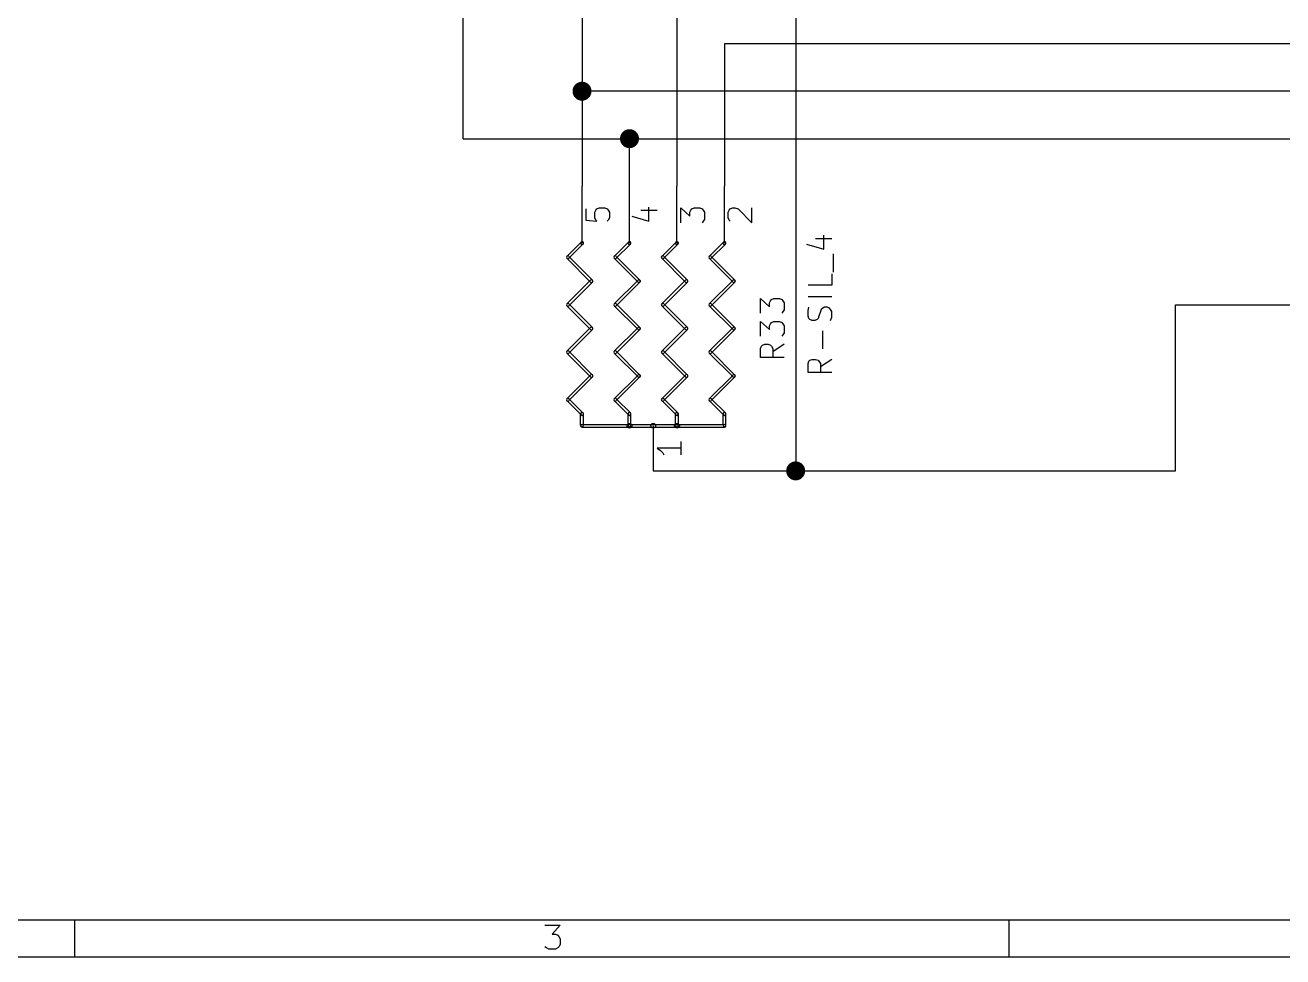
# Model space of a CAD drawing. Extents: x 10 to 287, y -200 to -10.
# Drawn here: x 107.4 to 174.7, y -200 to -150.1 of the extents above; entities that cross this region are included whole.
import ezdxf

# ---------------------------------------------------------------- set-up
doc = ezdxf.new("R2010")
doc.units = 0
doc.header["$MEASUREMENT"] = 0

msp = doc.modelspace()

# ---------------------------------------------------------------- linework, layer by layer
at = {"layer": 'Cyan 2'}
for p, q in [((150.089, -162.128), (150.089, -161.366)), ((149.174, -161.849), (150.089, -162.128)), ((149.657, -161.544), (150.52, -161.544)), ((150.622, -163.347), (150.622, -162.382)), ((150.52, -163.449), (150.52, -164.059)), ((150.52, -164.059), (149.25, -164.059)), ((146.71, -165.557), (146.71, -164.77)), ((146.71, -164.77), (147.193, -165.202)), ((147.244, -164.897), (147.295, -164.821)), ((147.295, -164.821), (147.422, -164.77)), ((147.422, -164.77), (147.726, -164.77)), ((147.726, -164.77), (147.853, -164.821)), ((147.853, -164.821), (147.904, -164.897)), ((150.52, -164.668), (149.25, -164.668)), ((147.193, -164.998), (147.244, -164.897)), ((147.193, -165.202), (147.193, -164.998)), ((147.904, -165.481), (147.853, -165.557)), ((147.904, -164.897), (147.98, -164.998)), ((147.98, -165.379), (147.904, -165.481)), ((147.98, -164.998), (147.98, -165.379)), ((149.25, -165.405), (149.301, -165.227)), ((149.25, -165.71), (149.25, -165.405)), ((149.911, -165.456), (149.835, -165.71)), ((149.962, -165.354), (149.911, -165.456)), ((150.038, -165.278), (149.962, -165.354)), ((150.139, -165.227), (150.038, -165.278)), ((150.266, -165.227), (150.139, -165.227)), ((150.393, -165.278), (150.266, -165.227)), ((150.444, -165.354), (150.393, -165.278)), ((150.52, -165.456), (150.444, -165.354)), ((150.52, -165.76), (150.52, -165.456)), ((146.71, -166.776), (146.71, -165.989)), ((146.71, -165.989), (147.193, -166.421)), ((147.193, -166.218), (147.244, -166.116)), ((147.244, -166.116), (147.295, -166.04)), ((147.295, -166.04), (147.422, -165.989)), ((147.422, -165.989), (147.726, -165.989)), ((147.726, -165.989), (147.853, -166.04)), ((147.853, -166.04), (147.904, -166.116)), ((147.904, -166.116), (147.98, -166.218)), ((149.301, -165.837), (149.25, -165.71)), ((149.352, -165.887), (149.301, -165.837)), ((149.479, -165.938), (149.352, -165.887)), ((149.606, -165.938), (149.479, -165.938)), ((149.733, -165.887), (149.606, -165.938)), ((149.784, -165.837), (149.733, -165.887)), ((149.835, -165.71), (149.784, -165.837)), ((150.444, -165.938), (150.52, -165.76)), ((147.193, -166.421), (147.193, -166.218)), ((147.904, -166.7), (147.853, -166.776)), ((147.98, -166.599), (147.904, -166.7)), ((147.98, -166.218), (147.98, -166.599)), ((150.038, -167.462), (150.038, -166.497)), ((146.71, -167.437), (146.761, -167.31)), ((146.71, -167.919), (146.71, -167.437)), ((146.761, -167.31), (146.812, -167.259)), ((146.812, -167.259), (146.939, -167.208)), ((146.939, -167.208), (147.117, -167.208)), ((147.117, -167.208), (147.244, -167.259)), ((147.244, -167.259), (147.295, -167.31)), ((147.295, -167.31), (147.371, -167.437)), ((147.98, -167.208), (147.371, -167.615)), ((147.371, -167.437), (147.371, -167.919)), ((147.98, -167.919), (146.71, -167.919)), ((149.25, -168.25), (149.301, -168.123)), ((149.301, -168.123), (149.352, -168.072)), ((149.352, -168.072), (149.479, -168.021)), ((149.479, -168.021), (149.657, -168.021)), ((149.657, -168.021), (149.784, -168.072)), ((149.784, -168.072), (149.835, -168.123)), ((149.835, -168.123), (149.911, -168.25)), ((150.52, -168.021), (149.911, -168.427)), ((149.25, -168.732), (149.25, -168.25)), ((150.52, -168.732), (149.25, -168.732)), ((149.911, -168.25), (149.911, -168.732))]:
    msp.add_line(p, q, dxfattribs=at)
at = {"layer": 'Green 2'}
for p, q in [((137.16, -115.57), (137.16, -158.75)), ((148.59, -118.11), (148.59, -173.99)), ((130.81, -156.21), (130.81, -127)), ((142.24, -148.59), (142.24, -158.75)), ((184.15, -151.13), (144.78, -151.13)), ((144.78, -151.13), (144.78, -158.75)), ((198.12, -153.67), (137.16, -153.67)), ((130.81, -156.21), (261.62, -156.21)), ((139.7, -158.75), (139.7, -156.21)), ((168.91, -165.1), (210.82, -165.1)), ((168.91, -173.99), (168.91, -165.1)), ((140.97, -173.99), (168.91, -173.99))]:
    msp.add_line(p, q, dxfattribs=at)
at = {"layer": 'Green 2', "const_width": 0.508}
for points in [[(136.906, -153.67, 1), (137.414, -153.67, 1)], [(139.446, -156.21, 1), (139.954, -156.21, 1)], [(148.336, -173.99, 1), (148.844, -173.99, 1)]]:
    msp.add_lwpolyline(points, format="xyb", close=True, dxfattribs=at)
at = {"layer": 'Red 2'}
for p, q in [((137.16, -161.798), (137.16, -158.75)), ((139.7, -161.798), (139.7, -158.75)), ((142.24, -161.798), (142.24, -158.75)), ((144.78, -161.798), (144.78, -158.75)), ((137.363, -159.969), (137.363, -160.579)), ((137.846, -160.147), (137.897, -160.045)), ((137.897, -160.045), (137.947, -159.969)), ((137.947, -159.969), (138.074, -159.918)), ((138.074, -159.918), (138.379, -159.918)), ((138.379, -159.918), (138.506, -159.969)), ((138.506, -159.969), (138.557, -160.045)), ((138.557, -160.045), (138.633, -160.147)), ((140.31, -160.045), (141.173, -160.045)), ((140.741, -160.63), (140.741, -159.868)), ((142.443, -160.706), (142.443, -159.918)), ((142.443, -159.918), (142.926, -160.35)), ((142.926, -160.147), (142.977, -160.045)), ((142.977, -160.045), (143.027, -159.969)), ((143.027, -159.969), (143.154, -159.918)), ((143.154, -159.918), (143.459, -159.918)), ((143.459, -159.918), (143.586, -159.969)), ((143.586, -159.969), (143.637, -160.045)), ((143.637, -160.045), (143.713, -160.147)), ((144.983, -160.147), (145.034, -160.045)), ((145.034, -160.045), (145.085, -159.969)), ((145.085, -159.969), (145.212, -159.918)), ((145.212, -159.918), (145.339, -159.918)), ((145.339, -159.918), (145.517, -159.969)), ((145.517, -159.969), (146.253, -160.706)), ((146.253, -160.706), (146.253, -159.918)), ((137.363, -160.579), (137.947, -160.63)), ((137.846, -160.452), (137.846, -160.147)), ((137.897, -160.579), (137.846, -160.452)), ((137.947, -160.63), (137.897, -160.579)), ((138.557, -160.579), (138.506, -160.63)), ((138.633, -160.452), (138.557, -160.579)), ((138.633, -160.147), (138.633, -160.452)), ((139.827, -160.35), (140.741, -160.63)), ((142.926, -160.35), (142.926, -160.147)), ((143.637, -160.63), (143.586, -160.706)), ((143.713, -160.528), (143.637, -160.63)), ((143.713, -160.147), (143.713, -160.528)), ((144.983, -160.452), (144.983, -160.147)), ((145.034, -160.579), (144.983, -160.452)), ((145.085, -160.63), (145.034, -160.579)), ((136.347, -162.509), (137.109, -161.747)), ((136.449, -162.611), (137.211, -161.849)), ((138.887, -162.509), (139.649, -161.747)), ((138.989, -162.611), (139.751, -161.849)), ((141.427, -162.509), (142.189, -161.747)), ((141.529, -162.611), (142.291, -161.849)), ((143.967, -162.509), (144.729, -161.747)), ((144.069, -162.611), (144.831, -161.849)), ((136.347, -162.611), (137.617, -163.881)), ((136.449, -162.509), (137.719, -163.779)), ((138.887, -162.611), (140.157, -163.881)), ((138.989, -162.509), (140.259, -163.779)), ((141.427, -162.611), (142.697, -163.881)), ((141.529, -162.509), (142.799, -163.779)), ((143.967, -162.611), (145.237, -163.881)), ((144.069, -162.509), (145.339, -163.779)), ((137.617, -163.779), (136.347, -165.049)), ((137.719, -163.881), (136.449, -165.151)), ((140.157, -163.779), (138.887, -165.049)), ((140.259, -163.881), (138.989, -165.151)), ((142.697, -163.779), (141.427, -165.049)), ((142.799, -163.881), (141.529, -165.151)), ((145.237, -163.779), (143.967, -165.049)), ((145.339, -163.881), (144.069, -165.151)), ((136.347, -165.151), (137.617, -166.421)), ((136.449, -165.049), (137.719, -166.319)), ((138.887, -165.151), (140.157, -166.421)), ((138.989, -165.049), (140.259, -166.319)), ((141.427, -165.151), (142.697, -166.421)), ((141.529, -165.049), (142.799, -166.319)), ((143.967, -165.151), (145.237, -166.421)), ((144.069, -165.049), (145.339, -166.319)), ((137.617, -166.319), (136.347, -167.589)), ((137.719, -166.421), (136.449, -167.691)), ((140.157, -166.319), (138.887, -167.589)), ((140.259, -166.421), (138.989, -167.691)), ((142.697, -166.319), (141.427, -167.589)), ((142.799, -166.421), (141.529, -167.691)), ((145.237, -166.319), (143.967, -167.589)), ((145.339, -166.421), (144.069, -167.691)), ((136.347, -167.691), (137.617, -168.961)), ((136.449, -167.589), (137.719, -168.859)), ((138.887, -167.691), (140.157, -168.961)), ((138.989, -167.589), (140.259, -168.859)), ((141.427, -167.691), (142.697, -168.961)), ((141.529, -167.589), (142.799, -168.859)), ((143.967, -167.691), (145.237, -168.961)), ((144.069, -167.589), (145.339, -168.859)), ((137.617, -168.859), (136.347, -170.129)), ((140.157, -168.859), (138.887, -170.129)), ((142.697, -168.859), (141.427, -170.129)), ((145.237, -168.859), (143.967, -170.129)), ((137.719, -168.961), (136.449, -170.231)), ((140.259, -168.961), (138.989, -170.231)), ((142.799, -168.961), (141.529, -170.231)), ((145.339, -168.961), (144.069, -170.231)), ((136.449, -170.129), (137.211, -170.891)), ((138.989, -170.129), (139.751, -170.891)), ((141.529, -170.129), (142.291, -170.891)), ((144.069, -170.129), (144.831, -170.891)), ((136.347, -170.231), (137.109, -170.993)), ((138.887, -170.231), (139.649, -170.993)), ((141.427, -170.231), (142.189, -170.993)), ((143.967, -170.231), (144.729, -170.993)), ((137.084, -171.552), (137.084, -170.942)), ((137.16, -171.501), (144.78, -171.501)), ((137.236, -171.552), (137.236, -170.942)), ((139.624, -171.552), (139.624, -170.942)), ((139.776, -171.552), (139.776, -170.942)), ((142.164, -171.552), (142.164, -170.942)), ((142.316, -171.552), (142.316, -170.942)), ((144.704, -171.552), (144.704, -170.942)), ((144.856, -171.552), (144.856, -170.942)), ((137.16, -171.653), (144.78, -171.653)), ((140.97, -171.577), (140.97, -173.99)), ((142.443, -172.771), (141.173, -172.771)), ((141.173, -172.771), (141.351, -172.898)), ((141.351, -172.898), (141.478, -173.025)), ((142.443, -172.415), (142.443, -173.126)), ((141.478, -173.025), (141.529, -173.126)), ((11.9888, -198.018), (285.013, -198.018)), ((110.007, -198.018), (110.007, -200)), ((135.179, -198.298), (135.992, -198.298)), ((135.992, -198.298), (135.56, -198.78)), ((159.995, -198.018), (159.995, -200)), ((135.56, -198.78), (135.738, -198.78)), ((135.738, -198.78), (135.865, -198.831)), ((135.865, -198.831), (135.915, -198.907)), ((135.915, -198.907), (135.992, -199.034)), ((135.992, -199.034), (135.992, -199.339)), ((135.255, -199.517), (135.179, -199.466)), ((135.382, -199.593), (135.255, -199.517)), ((135.738, -199.593), (135.382, -199.593)), ((135.865, -199.517), (135.738, -199.593)), ((135.915, -199.466), (135.865, -199.517)), ((135.992, -199.339), (135.915, -199.466)), ((10.0076, -200), (286.995, -200))]:
    msp.add_line(p, q, dxfattribs=at)
for centre in [(139.7, -171.577), (140.97, -171.577), (142.24, -171.577)]:
    msp.add_circle(centre, 0.127, dxfattribs=at)
for centre, start, end in [((137.16, -161.798), 0, 180), ((137.16, -161.798), 180, 360), ((137.16, -161.798), 315, 495), ((139.7, -161.798), 0, 180), ((139.7, -161.798), 180, 360), ((139.7, -161.798), 315, 495), ((142.24, -161.798), 0, 180), ((142.24, -161.798), 180, 360), ((142.24, -161.798), 315, 495), ((144.78, -161.798), 0, 180), ((144.78, -161.798), 180, 360), ((144.78, -161.798), 315, 495), ((136.398, -162.56), 45, 225), ((136.398, -162.56), 135, 315), ((138.938, -162.56), 45, 225), ((138.938, -162.56), 135, 315), ((141.478, -162.56), 45, 225), ((141.478, -162.56), 135, 315), ((144.018, -162.56), 45, 225), ((144.018, -162.56), 135, 315), ((137.668, -163.83), 315, 495), ((137.668, -163.83), 225, 405), ((140.208, -163.83), 315, 495), ((140.208, -163.83), 225, 405), ((142.748, -163.83), 315, 495), ((142.748, -163.83), 225, 405), ((145.288, -163.83), 315, 495), ((145.288, -163.83), 225, 405), ((136.398, -165.1), 45, 225), ((136.398, -165.1), 495, 675), ((138.938, -165.1), 45, 225), ((138.938, -165.1), 495, 675), ((141.478, -165.1), 45, 225), ((141.478, -165.1), 495, 675), ((144.018, -165.1), 45, 225), ((144.018, -165.1), 495, 675), ((137.668, -166.37), 315, 495), ((137.668, -166.37), 225, 405), ((140.208, -166.37), 315, 495), ((140.208, -166.37), 225, 405), ((142.748, -166.37), 315, 495), ((142.748, -166.37), 225, 405), ((145.288, -166.37), 315, 495), ((145.288, -166.37), 225, 405), ((136.398, -167.64), 45, 225), ((136.398, -167.64), 495, 675), ((138.938, -167.64), 45, 225), ((138.938, -167.64), 495, 675), ((141.478, -167.64), 45, 225), ((141.478, -167.64), 495, 675), ((144.018, -167.64), 45, 225), ((144.018, -167.64), 495, 675), ((137.668, -168.91), 315, 495), ((137.668, -168.91), 225, 405), ((140.208, -168.91), 315, 495), ((140.208, -168.91), 225, 405), ((142.748, -168.91), 315, 495), ((142.748, -168.91), 225, 405), ((145.288, -168.91), 315, 495), ((145.288, -168.91), 225, 405), ((136.398, -170.18), 45, 225), ((136.398, -170.18), 495, 675), ((138.938, -170.18), 45, 225), ((138.938, -170.18), 495, 675), ((141.478, -170.18), 45, 225), ((141.478, -170.18), 495, 675), ((144.018, -170.18), 45, 225), ((144.018, -170.18), 495, 675), ((137.16, -170.942), 360, 540), ((137.16, -170.942), 0, 180), ((137.16, -170.942), 225, 405), ((139.7, -170.942), 360, 540), ((139.7, -170.942), 0, 180), ((139.7, -170.942), 225, 405), ((142.24, -170.942), 360, 540), ((142.24, -170.942), 0, 180), ((142.24, -170.942), 225, 405), ((144.78, -170.942), 360, 540), ((144.78, -170.942), 0, 180), ((144.78, -170.942), 0, 180), ((144.78, -170.942), 225, 405), ((137.16, -170.942), 180, 360), ((137.16, -171.577), 90, 270), ((137.16, -171.552), 180, 360), ((139.7, -170.942), 180, 360), ((139.7, -171.577), 0, 180), ((139.7, -171.552), 180, 360), ((142.24, -170.942), 180, 360), ((142.24, -171.577), 0, 180), ((142.24, -171.552), 180, 360), ((144.78, -170.942), 180, 360), ((144.78, -170.942), 180, 360), ((144.78, -171.552), 180, 360), ((144.78, -171.577), 270, 450), ((139.7, -171.577), 180, 360), ((142.24, -171.577), 180, 360)]:
    msp.add_arc(centre, 0.0762, start, end, dxfattribs=at)

doc.saveas('drawing.dxf')
